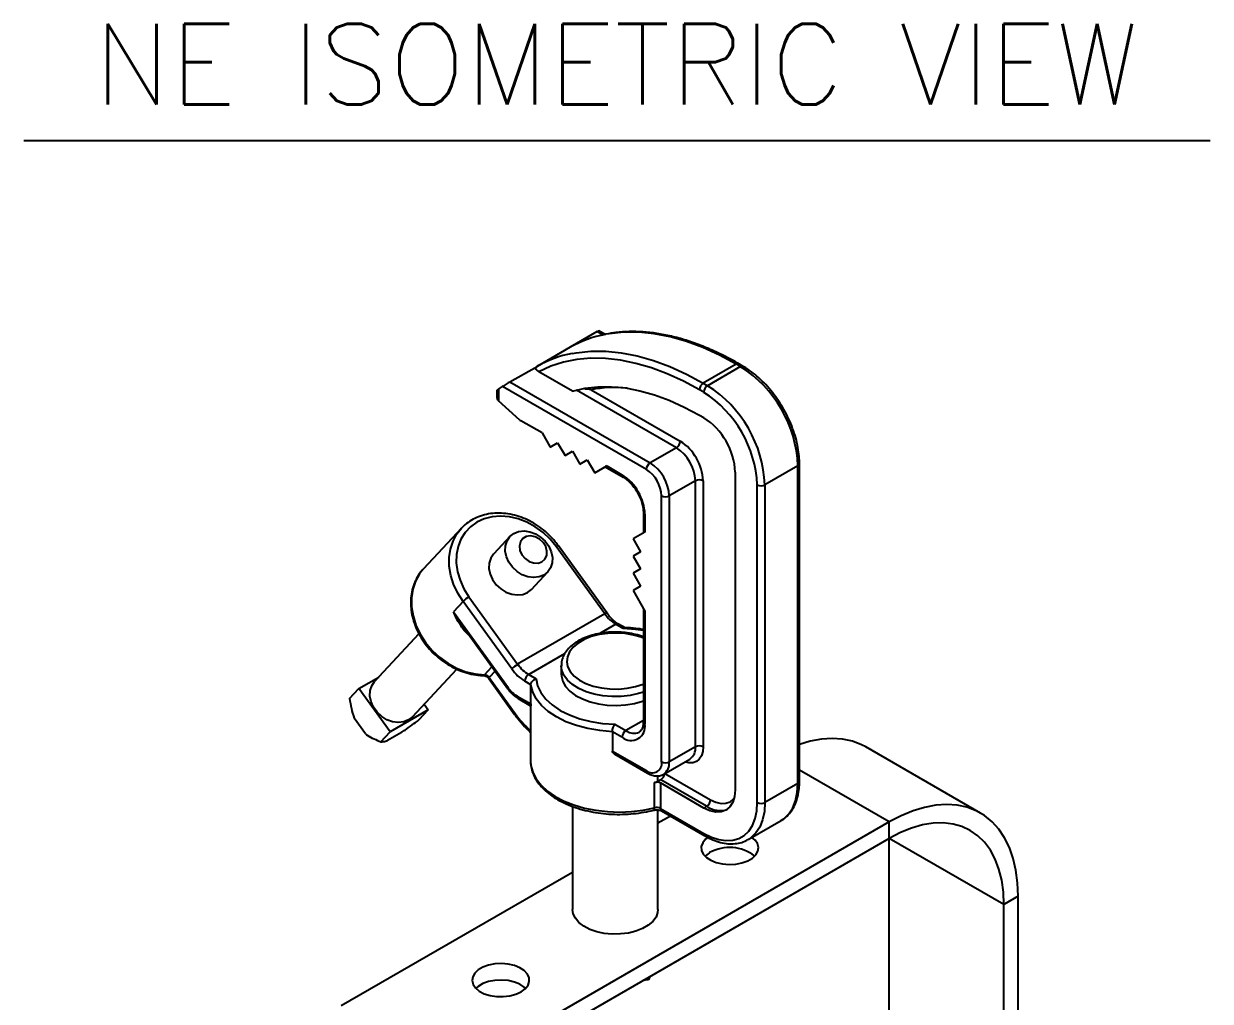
# Model space of a CAD drawing. Extents: x 9.3 to 87.2, y 0.6 to 68.8.
# Drawn here: x 55.6 to 66.59, y 10.58 to 19.64 of the extents above; entities that cross this region are included whole.
import ezdxf
from ezdxf.enums import TextEntityAlignment as Align

# ---------------------------------------------------------------- set-up
doc = ezdxf.new("R2010")
doc.units = 0
doc.header["$MEASUREMENT"] = 0
doc.layers.add('OBJECT', color=7, linetype='CONTINUOUS')
doc.styles.get("Standard").update_dxf_attribs({"font": 'SIMPLEX'})

msp = doc.modelspace()

# ---------------------------------------------------------------- linework, layer by layer
at = {"layer": 'OBJECT', "color": 1}
msp.add_line((55.604, 18.56), (66.59, 18.56), dxfattribs=at)
at = {"layer": 'OBJECT'}
for p, q in [((60.913, 16.788), (60.662, 16.643)), ((60.965, 16.758), (60.913, 16.788)), ((60.987, 16.762), (60.928, 16.796)), ((60.662, 16.643), (60.357, 16.466)), ((62.201, 16.487), (61.896, 16.31)), ((62.241, 16.464), (62.201, 16.487)), ((62.266, 16.466), (62.226, 16.489)), ((60.106, 16.322), (60.357, 16.466)), ((60.685, 16.236), (60.372, 16.417)), ((62.241, 16.464), (61.936, 16.287)), ((60, 16.255), (60.037, 16.279)), ((61.369, 15.511), (60.037, 16.279)), ((60.106, 16.322), (61.404, 15.572)), ((61.896, 16.31), (61.936, 16.287)), ((59.985, 16.245), (59.985, 16.18)), ((60, 16.255), (60, 16.146)), ((61.647, 15.712), (60.721, 16.246)), ((60.857, 16.249), (61.682, 15.773)), ((61.9, 16.226), (61.86, 16.249)), ((60.197, 15.969), (60, 16.146)), ((60.403, 15.849), (60.207, 15.962)), ((61.86, 16.014), (61.9, 15.991)), ((60.403, 15.849), (60.478, 15.719)), ((60.478, 15.719), (60.547, 15.759)), ((60.478, 15.719), (60.547, 15.759)), ((60.547, 15.759), (60.616, 15.639)), ((61.647, 15.712), (61.404, 15.572)), ((60.616, 15.639), (60.685, 15.679)), ((60.616, 15.639), (60.685, 15.679)), ((60.685, 15.679), (60.754, 15.56)), ((60.754, 15.56), (60.822, 15.599)), ((60.754, 15.56), (60.822, 15.599)), ((60.822, 15.599), (60.891, 15.48)), ((60.891, 15.48), (61.002, 15.544)), ((60.891, 15.48), (60.987, 15.535)), ((60.987, 15.535), (61.154, 15.439)), ((61.002, 15.544), (61.143, 15.462)), ((62.772, 15.545), (62.466, 15.369)), ((62.772, 12.601), (62.772, 15.545)), ((62.786, 12.622), (62.786, 15.565)), ((61.823, 15.406), (61.581, 15.266)), ((61.823, 12.942), (61.823, 15.406)), ((61.894, 15.406), (61.894, 12.942)), ((62.192, 15.486), (62.192, 12.543)), ((62.395, 12.425), (62.395, 15.369)), ((62.466, 15.369), (62.466, 12.425)), ((61.51, 12.802), (61.51, 15.266)), ((61.581, 15.266), (61.581, 12.802)), ((61.341, 15.115), (61.341, 14.923)), ((61.355, 15.095), (61.355, 14.931)), ((59.656, 14.966), (59.305, 14.59)), ((59.629, 14.934), (59.656, 14.966)), ((60.105, 14.889), (59.955, 14.728)), ((61.355, 14.931), (61.245, 14.868)), ((61.245, 14.868), (61.314, 14.748)), ((60.985, 14.172), (60.534, 14.797)), ((61.005, 14.179), (60.554, 14.804)), ((61.314, 14.748), (61.245, 14.708)), ((61.245, 14.708), (61.314, 14.589)), ((59.305, 14.59), (59.296, 14.58)), ((60.306, 14.4), (60.456, 14.561)), ((61.314, 14.589), (61.245, 14.549)), ((61.245, 14.549), (61.314, 14.43)), ((61.314, 14.43), (61.245, 14.39)), ((59.671, 14.289), (59.582, 14.193)), ((60.122, 13.664), (59.671, 14.289)), ((59.726, 14.331), (60.177, 13.706)), ((61.245, 14.39), (61.355, 14.199)), ((59.582, 14.193), (60.091, 13.488)), ((61.341, 14.224), (61.341, 13.173)), ((61.355, 14.199), (61.355, 13.152)), ((60.985, 14.172), (60.177, 13.706)), ((61.086, 14.077), (60.938, 13.991)), ((61.155, 14.037), (61.086, 14.077)), ((61.171, 14.045), (61.111, 14.079)), ((59.263, 13.987), (58.852, 13.546)), ((59.666, 14.061), (60.086, 13.479)), ((60.612, 13.803), (60.279, 13.61)), ((59.203, 13.219), (59.615, 13.66)), ((59.87, 13.607), (59.939, 13.682)), ((59.969, 13.641), (59.914, 13.583)), ((60.581, 13.695), (60.581, 13.613)), ((58.706, 13.481), (58.891, 13.588)), ((59.86, 13.602), (59.86, 13.602)), ((59.909, 13.574), (60.148, 13.242)), ((59.914, 13.583), (60.153, 13.251)), ((60.299, 13.517), (60.243, 13.549)), ((60.279, 13.61), (60.348, 13.571)), ((60.299, 13.338), (60.299, 13.517)), ((58.621, 13.39), (58.706, 13.481)), ((58.996, 13.08), (58.706, 13.481)), ((60.172, 13.411), (60.299, 13.338)), ((59.312, 13.335), (59.349, 13.284)), ((60.183, 13.388), (60.297, 13.322)), ((60.297, 13.323), (60.297, 12.809)), ((58.767, 13.062), (58.663, 13.207)), ((59.349, 13.284), (58.996, 13.08)), ((59.264, 13.193), (59.349, 13.284)), ((61.341, 13.184), (61.179, 13.091)), ((58.911, 12.988), (58.996, 13.08)), ((61.054, 13.081), (61.054, 12.902)), ((61.143, 13.03), (61.054, 13.081)), ((61.076, 13.15), (61.179, 13.091)), ((58.816, 13.03), (58.825, 13.026)), ((59.1, 13.073), (58.973, 12.999)), ((61.054, 12.902), (61.369, 12.721)), ((61.076, 12.872), (61.379, 12.698)), ((61.823, 12.942), (61.581, 12.802)), ((64.462, 12.328), (63.401, 12.94)), ((61.529, 12.688), (61.772, 12.828)), ((61.475, 12.62), (61.475, 12.673)), ((61.502, 12.635), (61.475, 12.62)), ((61.927, 12.39), (61.502, 12.635)), ((61.541, 12.695), (61.963, 12.451)), ((63.618, 12.245), (62.786, 12.725)), ((61.444, 12.376), (61.444, 12.612)), ((61.5, 12.606), (61.5, 12.37)), ((61.9, 12.374), (61.5, 12.606)), ((62.772, 12.601), (62.466, 12.425)), ((60.686, 12.389), (60.686, 11.433)), ((61.476, 11.433), (61.476, 12.357)), ((61.5, 12.37), (61.9, 12.139)), ((61.51, 12.348), (61.911, 12.116)), ((61.927, 12.39), (61.9, 12.374)), ((63.618, 12.245), (59.605, 9.928)), ((61.593, 12.3), (61.476, 12.233)), ((62.311, 12.082), (62.616, 12.258)), ((63.618, 12.092), (63.618, 12.245)), ((63.618, 12.092), (59.605, 9.775)), ((64.679, 11.479), (63.618, 12.092)), ((63.618, 8.097), (63.618, 12.092)), ((60.686, 11.776), (58.544, 10.54)), ((64.811, 11.556), (64.679, 11.479)), ((64.811, 7.327), (64.811, 11.556)), ((64.679, 7.455), (64.679, 11.479)), ((61.387, 10.783), (61.337, 10.775)), ((61.401, 10.812), (61.387, 10.783)), ((61.387, 10.783), (61.387, 10.804))]:
    msp.add_line(p, q, dxfattribs=at)
at = {"layer": 'OBJECT', "flags": 128}
for points in [[(62.201, 16.487), (62.046, 16.57), (61.892, 16.64), (61.739, 16.696), (61.589, 16.739), (61.441, 16.768), (61.298, 16.782), (61.159, 16.783), (61.025, 16.769), (60.989, 16.763)], [(60.682, 16.586), (60.72, 16.593), (60.853, 16.606), (60.992, 16.606), (61.136, 16.592), (61.283, 16.563), (61.434, 16.52), (61.586, 16.464), (61.741, 16.394), (61.896, 16.31)], [(61.86, 16.249), (61.711, 16.329), (61.562, 16.397), (61.415, 16.452), (61.27, 16.494), (61.128, 16.523), (60.989, 16.539), (60.855, 16.541), (60.725, 16.53), (60.601, 16.505), (60.483, 16.468), (60.372, 16.417)], [(60.685, 16.236), (60.8, 16.263), (60.92, 16.277), (61.045, 16.278), (61.174, 16.266), (61.307, 16.241), (61.443, 16.203), (61.581, 16.152), (61.72, 16.089), (61.86, 16.014)], [(60.534, 14.797), (60.477, 14.866), (60.412, 14.927), (60.34, 14.98), (60.262, 15.022), (60.182, 15.053), (60.1, 15.072), (60.019, 15.078), (59.94, 15.072), (59.867, 15.053), (59.799, 15.022), (59.74, 14.98), (59.691, 14.928), (59.652, 14.866), (59.625, 14.798), (59.611, 14.723), (59.609, 14.645), (59.62, 14.564), (59.644, 14.484), (59.68, 14.405), (59.726, 14.331)], [(60.42, 14.533), (60.375, 14.515), (60.325, 14.509), (60.272, 14.516), (60.22, 14.535), (60.171, 14.565), (60.129, 14.605), (60.095, 14.651), (60.073, 14.702), (60.062, 14.754), (60.064, 14.804), (60.079, 14.85), (60.105, 14.889), (60.141, 14.918), (60.186, 14.936), (60.236, 14.941), (60.289, 14.934), (60.341, 14.915), (60.39, 14.885), (60.432, 14.846), (60.466, 14.799), (60.488, 14.748), (60.499, 14.696), (60.497, 14.646), (60.482, 14.6), (60.456, 14.562), (60.42, 14.533)], [(59.671, 14.289), (59.622, 14.366), (59.584, 14.447), (59.558, 14.53), (59.544, 14.614), (59.543, 14.695), (59.555, 14.774), (59.579, 14.847), (59.614, 14.914), (59.629, 14.934)], [(60.402, 14.656), (60.43, 14.681), (60.446, 14.715), (60.448, 14.755), (60.437, 14.796), (60.413, 14.835), (60.379, 14.866), (60.339, 14.887), (60.297, 14.895), (60.257, 14.889), (60.225, 14.87), (60.203, 14.84), (60.193, 14.803), (60.198, 14.761), (60.216, 14.721), (60.245, 14.686), (60.283, 14.659), (60.324, 14.645), (60.366, 14.644), (60.402, 14.656)], [(59.955, 14.728), (59.954, 14.727), (59.928, 14.689), (59.913, 14.643), (59.911, 14.593), (59.922, 14.541), (59.945, 14.49), (59.978, 14.443), (60.021, 14.404), (60.069, 14.374), (60.122, 14.355), (60.174, 14.348), (60.224, 14.353), (60.269, 14.371), (60.306, 14.4)], [(59.296, 14.58), (59.268, 14.544), (59.231, 14.477), (59.205, 14.403), (59.193, 14.323), (59.194, 14.239), (59.208, 14.154), (59.235, 14.069), (59.274, 13.986), (59.324, 13.908), (59.385, 13.835), (59.454, 13.771), (59.53, 13.715), (59.612, 13.67), (59.697, 13.637), (59.784, 13.616), (59.87, 13.607)], [(61.341, 13.948), (61.321, 13.956), (61.249, 13.977), (61.172, 13.99), (61.091, 13.995), (61.011, 13.992), (60.933, 13.981), (60.859, 13.962), (60.793, 13.935), (60.736, 13.902), (60.69, 13.864), (60.657, 13.821), (60.637, 13.776), (60.631, 13.73), (60.64, 13.684), (60.664, 13.639), (60.7, 13.597), (60.749, 13.56), (60.809, 13.529), (60.877, 13.504), (60.952, 13.487), (61.031, 13.477), (61.112, 13.476), (61.191, 13.484), (61.267, 13.499), (61.338, 13.522), (61.341, 13.523)], [(61.341, 14.018), (61.267, 14.029), (61.155, 14.037)], [(61.341, 13.448), (61.297, 13.434), (61.218, 13.417), (61.134, 13.408), (61.049, 13.407), (60.966, 13.414), (60.885, 13.429), (60.81, 13.452), (60.743, 13.482), (60.686, 13.518), (60.64, 13.559), (60.606, 13.604), (60.587, 13.652), (60.581, 13.692)], [(59.203, 13.219), (59.167, 13.19), (59.122, 13.172), (59.072, 13.166), (59.019, 13.173), (58.967, 13.192), (58.918, 13.222), (58.876, 13.262), (58.842, 13.308), (58.82, 13.359), (58.809, 13.411), (58.811, 13.462), (58.826, 13.507), (58.852, 13.546), (58.852, 13.546)], [(59.909, 13.574), (59.909, 13.574), (59.909, 13.576), (59.911, 13.579), (59.914, 13.583)], [(61.054, 13.081), (60.939, 13.091), (60.828, 13.11), (60.722, 13.138), (60.624, 13.174), (60.536, 13.218), (60.46, 13.269), (60.397, 13.325), (60.349, 13.386), (60.316, 13.451), (60.299, 13.517)], [(60.348, 13.571), (60.362, 13.506), (60.392, 13.443), (60.438, 13.384), (60.498, 13.329), (60.572, 13.279), (60.657, 13.237), (60.752, 13.202), (60.855, 13.176), (60.964, 13.158), (61.076, 13.15)], [(60.581, 13.613), (60.582, 13.595), (60.595, 13.546), (60.621, 13.5), (60.661, 13.457), (60.713, 13.418), (60.776, 13.385), (60.847, 13.358), (60.925, 13.339), (61.007, 13.328), (61.092, 13.325), (61.176, 13.33), (61.258, 13.343), (61.334, 13.364), (61.341, 13.366)], [(60.086, 13.479), (60.086, 13.479), (60.086, 13.481), (60.088, 13.484), (60.091, 13.488)], [(60.148, 13.242), (60.148, 13.242), (60.148, 13.244), (60.15, 13.247), (60.153, 13.251)], [(63.401, 12.94), (63.361, 12.961), (63.277, 12.994), (63.186, 13.013), (63.089, 13.019), (62.989, 13.013), (62.884, 12.993), (62.786, 12.963)], [(61.894, 12.942), (61.89, 12.897), (61.878, 12.858), (61.858, 12.827), (61.832, 12.805), (61.8, 12.793), (61.763, 12.792), (61.724, 12.8)], [(60.297, 12.809), (60.3, 12.768), (60.317, 12.705), (60.349, 12.644), (60.394, 12.585), (60.453, 12.531), (60.525, 12.482), (60.607, 12.439), (60.698, 12.403), (60.797, 12.374), (60.902, 12.353), (61.01, 12.341), (61.121, 12.337), (61.232, 12.341), (61.34, 12.355), (61.444, 12.376)], [(62.192, 12.543), (62.186, 12.48), (62.17, 12.427), (62.143, 12.384), (62.106, 12.354), (62.062, 12.338), (62.012, 12.336), (61.957, 12.348), (61.9, 12.374)], [(62.616, 12.258), (62.642, 12.275), (62.687, 12.319), (62.724, 12.375), (62.75, 12.441), (62.766, 12.517), (62.772, 12.601)], [(61.9, 12.139), (61.971, 12.104), (62.04, 12.082), (62.106, 12.072), (62.168, 12.075), (62.225, 12.092), (62.275, 12.121), (62.317, 12.161), (62.351, 12.213), (62.375, 12.276), (62.39, 12.347), (62.395, 12.425)], [(61.963, 12.451), (62.013, 12.428), (62.061, 12.417), (62.105, 12.419), (62.144, 12.433), (62.176, 12.46), (62.184, 12.471)], [(62.466, 12.425), (62.461, 12.341), (62.445, 12.265), (62.418, 12.198), (62.382, 12.143), (62.337, 12.099), (62.308, 12.08)], [(61.437, 12.354), (61.439, 12.355), (61.441, 12.358), (61.443, 12.363), (61.444, 12.369), (61.444, 12.376)], [(64.811, 11.556), (64.806, 11.68), (64.791, 11.797), (64.766, 11.906), (64.731, 12.007), (64.686, 12.097), (64.633, 12.178), (64.57, 12.247), (64.5, 12.304), (64.422, 12.349), (64.337, 12.381), (64.246, 12.401), (64.15, 12.407), (64.049, 12.4), (63.945, 12.38), (63.838, 12.348), (63.728, 12.302), (63.618, 12.245)], [(64.679, 11.479), (64.674, 11.596), (64.659, 11.706), (64.633, 11.808), (64.598, 11.901), (64.554, 11.984), (64.5, 12.057), (64.438, 12.117), (64.368, 12.166), (64.291, 12.202), (64.208, 12.226), (64.118, 12.236), (64.024, 12.233), (63.926, 12.217), (63.825, 12.188), (63.722, 12.146), (63.618, 12.092)], [(61.937, 12.102), (61.916, 12.085), (61.89, 12.053), (61.877, 12.018), (61.879, 11.982), (61.895, 11.948), (61.924, 11.917), (61.965, 11.89), (62.016, 11.87), (62.073, 11.856), (62.134, 11.851), (62.196, 11.854), (62.254, 11.866), (62.307, 11.884), (62.35, 11.909), (62.383, 11.94), (62.402, 11.973), (62.407, 12.009), (62.398, 12.044), (62.376, 12.077), (62.346, 12.102)], [(61.954, 11.96), (61.916, 11.932), (61.912, 11.928)], [(61.476, 11.433), (61.473, 11.406), (61.458, 11.364), (61.428, 11.324), (61.386, 11.288), (61.333, 11.257), (61.271, 11.233), (61.202, 11.216), (61.128, 11.207), (61.053, 11.206), (60.979, 11.213), (60.909, 11.228), (60.845, 11.25), (60.789, 11.28), (60.744, 11.314), (60.711, 11.353), (60.692, 11.395), (60.686, 11.433)], [(60.208, 10.671), (60.247, 10.699), (60.273, 10.732), (60.285, 10.767), (60.283, 10.802), (60.267, 10.836), (60.238, 10.868), (60.197, 10.894), (60.147, 10.915), (60.089, 10.928), (60.028, 10.933), (59.967, 10.93), (59.908, 10.919), (59.856, 10.9), (59.812, 10.875), (59.78, 10.845), (59.761, 10.811), (59.755, 10.775), (59.764, 10.74), (59.787, 10.707), (59.822, 10.678), (59.868, 10.654), (59.923, 10.637), (59.982, 10.628), (60.044, 10.627), (60.104, 10.634), (60.16, 10.649), (60.208, 10.671)], [(60.251, 10.704), (60.238, 10.715), (60.197, 10.742), (60.147, 10.762), (60.089, 10.775), (60.028, 10.78), (59.967, 10.777), (59.908, 10.766), (59.856, 10.747), (59.812, 10.722), (59.79, 10.704)]]:
    msp.add_lwpolyline(points, dxfattribs=at)
at = {"layer": 'OBJECT'}
for centre, radius, start, end in [((61.188, 15.713), 1.068, 100.7274, 119.4864), ((60.882, 15.537), 1.068, 100.8274, 119.4876), ((62.216, 16.466), 0.0251, 65.6905, 125.6196), ((62.256, 16.443), 0.0252, 65.7096, 125.6167), ((61.625, 15.495), 1.148, 2.487, 57.513), ((61.072, 15.125), 1.145, 84.0046, 100.7921), ((61.937, 16.246), 0.0768, 122.6052, 177.3948), ((61.977, 16.223), 0.0768, 122.6052, 177.3948), ((61.319, 15.319), 1.148, 2.4873, 57.5127), ((61.325, 15.322), 1.071, 2.4871, 57.5129), ((60.236, 16.011), 0.0567, 227.7983, 239.6349), ((61.559, 15.457), 0.633, 2.6055, 57.3945), ((61.605, 15.777), 0.0768, 302.6053, 357.3945), ((61.44, 15.388), 0.384, 2.6054, 57.3945), ((61.434, 15.385), 0.461, 2.6054, 57.3946), ((61.445, 15.507), 0.0768, 122.6064, 177.3935), ((61.203, 15.252), 0.307, 2.6057, 57.3943), ((61.197, 15.248), 0.384, 2.6054, 57.3945), ((62.761, 15.568), 0.0251, 294.3764, 354.2894), ((60.895, 15.074), 0.461, 2.6056, 57.3944), ((61.168, 15.46), 0.0252, 174.4139, 233.9389), ((61.859, 15.338), 0.0769, 62.6096, 117.3905), ((62.431, 15.437), 0.0769, 242.6096, 297.3903), ((61.546, 15.334), 0.0769, 242.61, 297.3901), ((61.366, 15.118), 0.0252, 185.7122, 245.6223), ((60.555, 14.772), 0.0324, 90.8942, 129.8274), ((59.867, 14.087), 0.281, 120.0127, 134.2799), ((61.006, 14.147), 0.0324, 90.8868, 129.8275), ((61.262, 14.365), 0.338, 214.8517, 238.6068), ((61.101, 14.056), 0.0252, 65.6949, 125.6152), ((60.318, 13.462), 0.281, 120.0137, 134.28), ((60.455, 13.896), 0.406, 214.8518, 238.6071), ((60.455, 13.899), 0.338, 214.8517, 238.6068), ((59.86, 13.616), 0.0131, 273.9031, 321.7833), ((59.867, 13.55), 0.0578, 34.9387, 86.9066), ((60.32, 13.546), 0.0768, 122.6055, 177.3943), ((60.313, 13.642), 0.271, 214.8515, 238.6072), ((60.195, 13.408), 0.0231, 171.3345, 237.3544), ((61.024, 13.874), 1.071, 215.5927, 227.195), ((61.226, 13.131), 0.131, 230.7967, 9.2142), ((61.22, 13.026), 0.0768, 122.6055, 177.3943), ((61.252, 13.193), 0.126, 234.3949, 294.1638), ((61.366, 13.175), 0.0251, 185.6958, 245.6239), ((58.965, 13.313), 0.32, 231.7474, 242.2394), ((61.702, 12.928), 0.122, 304.758, 6.5542), ((61.859, 12.874), 0.0769, 62.6096, 117.3905), ((61.424, 12.788), 0.0873, 230.7968, 9.2142), ((61.546, 12.87), 0.0769, 242.61, 297.3901), ((61.455, 12.79), 0.126, 306.1005, 5.5854), ((61.392, 12.717), 0.0235, 171.9766, 236.7275), ((61.46, 12.701), 0.0777, 302.7951, 353.9614), ((61.156, 13.751), 1.176, 284.2004, 285.7518), ((61.464, 12.536), 0.0781, 62.8756, 104.7193), ((62.761, 12.624), 0.0251, 294.375, 354.3047), ((61.886, 12.455), 0.0768, 302.6061, 357.3937), ((62.431, 12.493), 0.0769, 242.6096, 297.3903), ((61.464, 12.301), 0.0781, 62.8756, 104.7193), ((61.524, 12.368), 0.0246, 173.7017, 234.9852), ((62.05, 12.565), 0.214, 234.8691, 288.9007), ((61.926, 12.137), 0.0252, 174.3804, 234.2922), ((62.139, 11.624), 0.384, 52.517, 118.718)]:
    msp.add_arc(centre, radius, start, end, dxfattribs=at)
for centre, major_axis, ratio, start_param, end_param in [((60.88, 16.766), (0.0485, 0.0297), 0.027575, 0.014954, 0.80027), ((60.072, 16.3), (0.0485, 0.0297), 0.027575, 0.80027, 2.371067), ((60.035, 16.275), (0.05, 0.0308), 0.027571, 2.339213, 3.156401), ((60.035, 16.209), (0.0354, 0.0612), 0.577335, 2.356235, 2.871597), ((60.035, 16.166), (0.0487, -0.0161), 0.700151, 3.884192, 4.154229), ((61.037, 15.564), (0.05, 0.0289), 0.00007, 2.356154, 3.141633)]:
    msp.add_ellipse(centre, major_axis=major_axis, ratio=ratio, start_param=start_param, end_param=end_param, dxfattribs=at)
for points, knots in [([(62.226, 16.489), (62.202, 16.503), (62.131, 16.543), (62.013, 16.602), (61.874, 16.661), (61.736, 16.71), (61.6, 16.747), (61.466, 16.773), (61.335, 16.787), (61.208, 16.79), (61.096, 16.783), (61.028, 16.77), (61, 16.765)], [0, 0, 0, 0, 0.057095, 0.165488, 0.27391, 0.382317, 0.490678, 0.598952, 0.707087, 0.815026, 0.922712, 1, 1, 1, 1]), ([(60.372, 16.417), (60.365, 16.422), (60.352, 16.43), (60.345, 16.444), (60.345, 16.454), (60.35, 16.462), (60.355, 16.465), (60.357, 16.466)], [0, 0, 0, 0, 0.350281, 0.585229, 0.7605, 0.899708, 1, 1, 1, 1]), ([(62.786, 15.565), (62.786, 15.58), (62.785, 15.622), (62.777, 15.694), (62.759, 15.781), (62.732, 15.87), (62.697, 15.958), (62.655, 16.045), (62.605, 16.129), (62.551, 16.207), (62.491, 16.281), (62.426, 16.347), (62.359, 16.405), (62.305, 16.443), (62.274, 16.461), (62.266, 16.466)], [0, 0, 0, 0, 0.044818, 0.129353, 0.213789, 0.298089, 0.382268, 0.466367, 0.550437, 0.634532, 0.718694, 0.802982, 0.887454, 0.972156, 1, 1, 1, 1]), ([(60.857, 16.249), (60.857, 16.249), (60.84, 16.253), (60.82, 16.255), (60.8, 16.256)], [0, 0, 0, 0, 0.004923, 1, 1, 1, 1]), ([(61.154, 15.439), (61.16, 15.435), (61.178, 15.424), (61.21, 15.398), (61.245, 15.359), (61.277, 15.314), (61.304, 15.265), (61.325, 15.214), (61.337, 15.165), (61.34, 15.133), (61.341, 15.117), (61.341, 15.115)], [0, 0, 0, 0, 0.067195, 0.197029, 0.32808, 0.460157, 0.592759, 0.725244, 0.856826, 0.979682, 1, 1, 1, 1]), ([(60.554, 14.804), (60.545, 14.817), (60.518, 14.853), (60.467, 14.908), (60.4, 14.965), (60.327, 15.014), (60.249, 15.054), (60.169, 15.083), (60.087, 15.101), (60.006, 15.108), (59.926, 15.104), (59.851, 15.087), (59.78, 15.06), (59.717, 15.022), (59.666, 14.979), (59.64, 14.946), (59.629, 14.932)], [0, 0, 0, 0, 0.040622, 0.11622, 0.191886, 0.267591, 0.343335, 0.419107, 0.494881, 0.570603, 0.64619, 0.721536, 0.796539, 0.871139, 0.945362, 1, 1, 1, 1]), ([(59.296, 14.579), (59.295, 14.578), (59.276, 14.559), (59.249, 14.516), (59.216, 14.451), (59.196, 14.379), (59.186, 14.303), (59.188, 14.224), (59.201, 14.145), (59.226, 14.065), (59.261, 13.987), (59.306, 13.913), (59.361, 13.844), (59.423, 13.782), (59.493, 13.727), (59.567, 13.681), (59.646, 13.644), (59.727, 13.619), (59.799, 13.605), (59.843, 13.603), (59.86, 13.602)], [0, 0, 0, 0, 0.0050237, 0.063857, 0.1226669, 0.1815995, 0.2407651, 0.3002053, 0.3598999, 0.4197938, 0.4798259, 0.5399439, 0.6001157, 0.6603236, 0.7205624, 0.7808323, 0.8411317, 0.9014484, 0.9617555, 1, 1, 1, 1]), ([(59.726, 13.977), (59.717, 13.985), (59.688, 14.012), (59.648, 14.065), (59.61, 14.13), (59.59, 14.174), (59.582, 14.193), (59.582, 14.193)], [0, 0, 0, 0, 0.135845, 0.450355, 0.765204, 0.99634, 1, 1, 1, 1]), ([(59.669, 14.062), (59.65, 14.087), (59.619, 14.129), (59.593, 14.174), (59.582, 14.193), (59.582, 14.193)], [0, 0, 0, 0, 0.591022, 0.993459, 1, 1, 1, 1]), ([(61.111, 14.079), (61.105, 14.083), (61.087, 14.094), (61.055, 14.12), (61.026, 14.152), (61.01, 14.173), (61.005, 14.179)], [0, 0, 0, 0, 0.173039, 0.507382, 0.844864, 1, 1, 1, 1]), ([(61.341, 13.961), (61.34, 13.961), (61.318, 13.97), (61.268, 13.983), (61.193, 13.998), (61.115, 14.005), (61.036, 14.005), (60.958, 13.997), (60.883, 13.981), (60.812, 13.959), (60.748, 13.929), (60.692, 13.893), (60.646, 13.852), (60.61, 13.805), (60.589, 13.755), (60.58, 13.716), (60.582, 13.695), (60.582, 13.692)], [0, 0, 0, 0, 0.001993, 0.077814, 0.153446, 0.228925, 0.304346, 0.379821, 0.455437, 0.53132, 0.607585, 0.684287, 0.761255, 0.837665, 0.912297, 0.984322, 1, 1, 1, 1]), ([(61.168, 14.045), (61.166, 14.045), (61.162, 14.044), (61.157, 14.039), (61.155, 14.037), (61.155, 14.037)], [0, 0, 0, 0, 0.531192, 0.989389, 1, 1, 1, 1]), ([(61.341, 14.027), (61.326, 14.03), (61.279, 14.038), (61.221, 14.043), (61.177, 14.045), (61.168, 14.045)], [0, 0, 0, 0, 0.262881, 0.835375, 1, 1, 1, 1]), ([(59.86, 13.602), (59.863, 13.602), (59.869, 13.602), (59.883, 13.597), (59.898, 13.587), (59.905, 13.578), (59.909, 13.574)], [0, 0, 0, 0, 0.168705, 0.452282, 0.730265, 1, 1, 1, 1]), ([(60.299, 13.517), (60.299, 13.522), (60.3, 13.531), (60.308, 13.544), (60.319, 13.556), (60.333, 13.566), (60.343, 13.569), (60.347, 13.571), (60.348, 13.571)], [0, 0, 0, 0, 0.197771, 0.395373, 0.598083, 0.812873, 0.995764, 1, 1, 1, 1]), ([(60.086, 13.479), (60.092, 13.471), (60.109, 13.448), (60.141, 13.416), (60.169, 13.398), (60.183, 13.388)], [0, 0, 0, 0, 0.21095, 0.607661, 1, 1, 1, 1]), ([(58.621, 13.39), (58.625, 13.359), (58.634, 13.299), (58.653, 13.237), (58.663, 13.207)], [0, 0, 0, 0, 0.519493, 1, 1, 1, 1]), ([(60.299, 13.338), (60.299, 13.335), (60.299, 13.329), (60.298, 13.323), (60.298, 13.322), (60.298, 13.322)], [0, 0, 0, 0, 0.295943, 0.590034, 1, 1, 1, 1]), ([(59.1, 13.073), (59.112, 13.081), (59.145, 13.104), (59.2, 13.144), (59.243, 13.176), (59.264, 13.193)], [0, 0, 0, 0, 0.2056672, 0.600108, 1, 1, 1, 1]), ([(60.148, 13.242), (60.158, 13.229), (60.187, 13.19), (60.236, 13.132), (60.277, 13.093), (60.297, 13.074)], [0, 0, 0, 0, 0.219086, 0.633752, 1, 1, 1, 1]), ([(61.054, 13.081), (61.054, 13.086), (61.055, 13.095), (61.058, 13.111), (61.063, 13.127), (61.07, 13.14), (61.074, 13.147), (61.076, 13.15), (61.076, 13.15)], [0, 0, 0, 0, 0.197771, 0.395373, 0.598084, 0.812873, 0.995765, 1, 1, 1, 1]), ([(61.341, 13.173), (61.34, 13.166), (61.34, 13.145), (61.334, 13.117), (61.322, 13.094), (61.312, 13.082), (61.304, 13.08), (61.303, 13.079)], [0, 0, 0, 0, 0.137321, 0.399068, 0.661312, 0.933675, 1, 1, 1, 1]), ([(58.767, 13.062), (58.773, 13.058), (58.799, 13.039), (58.848, 13.013), (58.89, 12.997), (58.911, 12.988)], [0, 0, 0, 0, 0.1168858, 0.5538854, 1, 1, 1, 1]), ([(58.911, 12.988), (58.919, 12.988), (58.933, 12.987), (58.96, 12.995), (58.973, 12.999)], [0, 0, 0, 0, 0.538104, 1, 1, 1, 1]), ([(61.077, 12.873), (61.075, 12.873), (61.069, 12.876), (61.061, 12.884), (61.055, 12.893), (61.054, 12.9), (61.054, 12.902)], [0, 0, 0, 0, 0.09744, 0.481141, 0.777154, 1, 1, 1, 1]), ([(60.297, 12.822), (60.297, 12.822), (60.294, 12.801), (60.3, 12.759), (60.315, 12.698), (60.343, 12.639), (60.383, 12.584), (60.434, 12.531), (60.496, 12.483), (60.567, 12.439), (60.647, 12.402), (60.733, 12.37), (60.826, 12.346), (60.923, 12.328), (61.022, 12.317), (61.123, 12.314), (61.224, 12.319), (61.322, 12.33), (61.392, 12.343), (61.429, 12.353), (61.437, 12.354)], [0, 0, 0, 0, 0.001723, 0.061005, 0.120078, 0.179511, 0.239822, 0.301131, 0.363218, 0.425742, 0.488417, 0.551051, 0.613599, 0.67606, 0.738455, 0.800814, 0.863172, 0.925557, 0.984743, 1, 1, 1, 1]), ([(61.379, 12.698), (61.387, 12.694), (61.408, 12.682), (61.443, 12.672), (61.482, 12.671), (61.512, 12.677), (61.525, 12.687), (61.529, 12.689)], [0, 0, 0, 0, 0.157844, 0.422687, 0.671965, 0.910733, 1, 1, 1, 1]), ([(62.619, 12.261), (62.625, 12.265), (62.649, 12.277), (62.684, 12.31), (62.722, 12.359), (62.751, 12.416), (62.772, 12.482), (62.784, 12.551), (62.786, 12.6), (62.786, 12.622)], [0, 0, 0, 0, 0.058593, 0.215746, 0.373195, 0.53282, 0.695427, 0.860613, 1, 1, 1, 1]), ([(61.437, 12.354), (61.44, 12.355), (61.45, 12.357), (61.469, 12.358), (61.488, 12.356), (61.502, 12.352), (61.508, 12.349), (61.51, 12.348)], [0, 0, 0, 0, 0.152745, 0.388929, 0.634497, 0.849148, 1, 1, 1, 1]), ([(61.911, 12.116), (61.923, 12.109), (61.959, 12.09), (62.019, 12.065), (62.089, 12.046), (62.157, 12.04), (62.222, 12.047), (62.272, 12.06), (62.298, 12.076), (62.307, 12.081)], [0, 0, 0, 0, 0.088915, 0.257287, 0.425706, 0.592987, 0.757818, 0.919271, 1, 1, 1, 1])]:
    msp.add_open_spline(points, degree=3, knots=knots, dxfattribs=at)

# ---------------------------------------------------------------- texts
at = {"layer": 'OBJECT', "color": 1}
msp.add_text('NE ISOMETRIC VIEW', height=0.75, dxfattribs=at).set_placement((61.091, 18.891), align=Align.CENTER)

doc.saveas('drawing.dxf')
